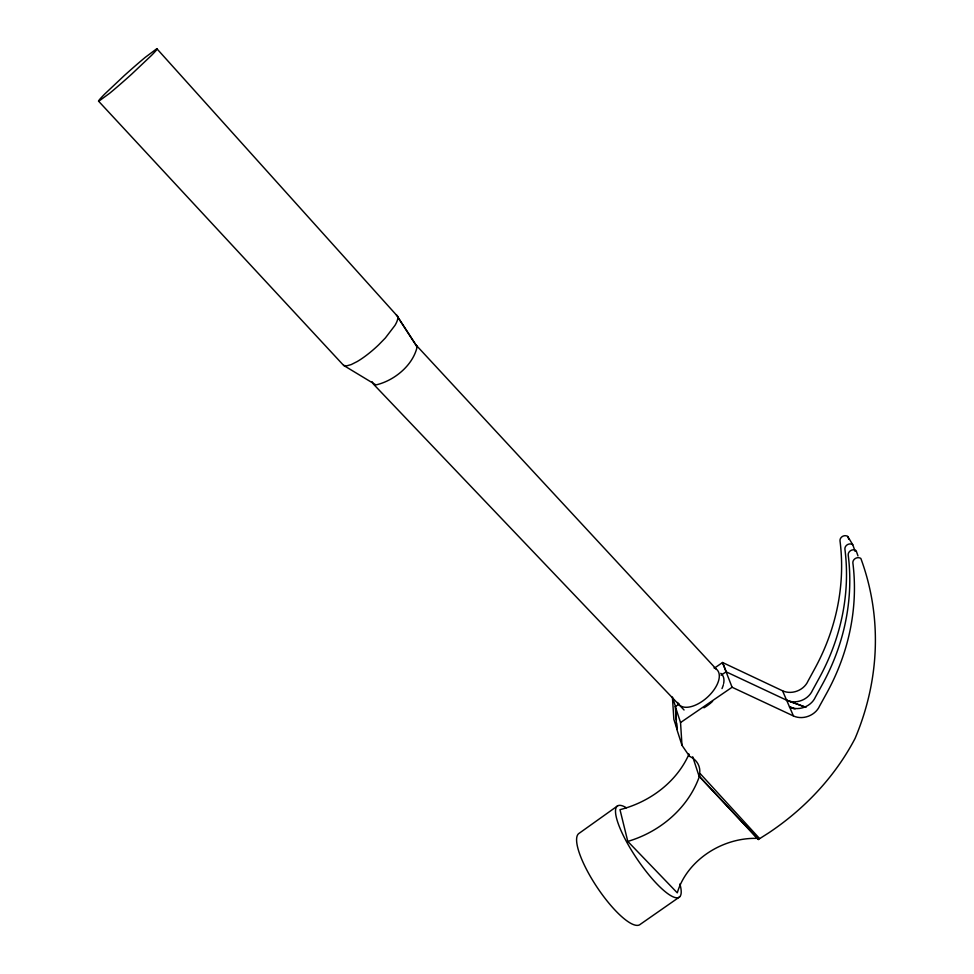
<?xml version="1.0" encoding="UTF-8"?>
<svg xmlns="http://www.w3.org/2000/svg" width="974" height="974" viewBox="0 0 974 974"><rect width="100%" height="100%" fill="white"/><g stroke="black" fill="none" stroke-linecap="round" stroke-linejoin="round"><path stroke-width="1.46" d="M617.747 805.778L579.262 833.22A54.848 14.853 56.3 0 0 597.281 887.558A54.848 14.853 56.3 0 0 640.332 924.289L679.621 896.908M715.001 667.726L722.586 662.515L782.524 690.785L793.457 715.963A18.092 15.17 -22 0 0 819.609 706.016L826.683 693.171A258.634 226.723 -15.5 0 0 852.883 563.033A4.894 4.2 -27.2 0 1 855.476 558.406A4.894 4.2 -27.2 0 1 860.858 558.479A313.896 271.636 -13.3 0 1 855.062 738.462A256.576 221.317 -16 0 1 768.486 833.026L758.32 839.491L699.064 776.156A21.939 18.311 -16.6 0 0 689.519 756.335L688.63 753.608M689.519 756.335L681.983 745.305L676.76 729.063L675.311 706.588L679.243 704.068M721.052 675.152L726.227 671.792L722.586 662.515M681.983 745.305L680.546 722.562L732.083 687.254L793.457 715.963M716.194 669.016L415.788 344.772L417.14 346.854L396.369 314.992L156.851 48.7L145.43 57.21A37.755 1.778 -41.8 0 0 124.148 75.716L104.924 93.845A42.454 2.009 -41.8 0 0 98.691 101.296L343.627 365.408L375.94 384.925C394.141 380.761 412.952 365.433 417.14 346.854L397.794 316.915M98.691 101.296L109.648 93.26A37.876 1.79 -41.8 0 0 131.733 74.085L151.408 55.481A42.418 2.009 -41.8 0 0 156.851 48.7M343.627 365.408L346.598 365.883L351.212 364.58L357.178 361.561A35.222 8.486 -42.2 0 0 378.667 344.833L385.327 338.015L394.981 325.377A39.459 9.496 -42.2 0 0 396.369 314.992M793.737 708.536L789.476 706.978L795.161 708.5A17.934 15.073 -22 0 0 815.396 697.104L822.385 684.357A256.211 225.116 -15.5 0 0 848.22 555.143A4.846 4.176 -27.3 0 1 850.777 550.541A4.846 4.176 -27.3 0 1 856.109 550.627A310.937 269.725 -13.2 0 1 857.972 555.911M792.203 707.976L795.028 708.999M786.481 700.196L805.973 707.343L786.7 700.233L725.995 671.756M789.707 707.002L792.446 708.013M627.792 841.414L677.283 892.854A71.297 57.965 -24.7 0 1 759.525 838.48L700.282 773.733A100.042 86.102 -21.4 0 1 627.792 841.414L619.988 809.674A97.059 82.449 -14.2 0 0 688.764 754.655M758.539 839.515L699.064 776.156L692.697 756.761M684.052 709.985L373.322 383.999L372.153 381.747M782.524 690.785A17.642 14.902 -22.1 0 0 808.018 681.069L814.873 668.481A251.84 222.182 -15.5 0 0 840.014 540.935A4.773 4.115 -27.5 0 1 842.522 536.406A4.773 4.115 -27.5 0 1 847.77 536.491L852.761 544.734A308.782 268.337 -13.2 0 1 855.075 551.321M722.513 662.551L732.083 687.254M675.542 706.613L672.413 697.055L673.862 719.372L676.991 729.1L676.601 723.098M675.311 706.588L680.546 722.562M675.639 708.122L676.406 720.103M852.761 544.734A4.821 4.152 -27.4 0 0 847.465 544.649A4.821 4.152 -27.4 0 0 844.921 549.226A254.384 223.886 -15.5 0 1 819.378 677.746L812.45 690.42A17.812 15 -22.1 0 1 786.7 700.233M847.77 536.491A305.739 266.365 -13.2 0 1 848.804 539.352M679.901 883.966A55.104 13.502 55.9 0 1 662.162 889.055A55.104 13.502 55.9 0 1 620.925 830.384A55.104 13.502 55.9 0 1 626.367 807.775M713.991 667.872A25.799 13.612 -42.1 0 1 708.159 696.532A25.799 13.612 -42.1 0 1 677.648 702.461M720.772 673.351A26.018 13.806 -42.1 0 1 723.658 683.468M723.378 684.698A26.018 13.806 -42.1 0 1 721.99 688.581M712.615 701.304A26.018 13.806 -42.1 0 1 703.922 707.818"/></g></svg>
